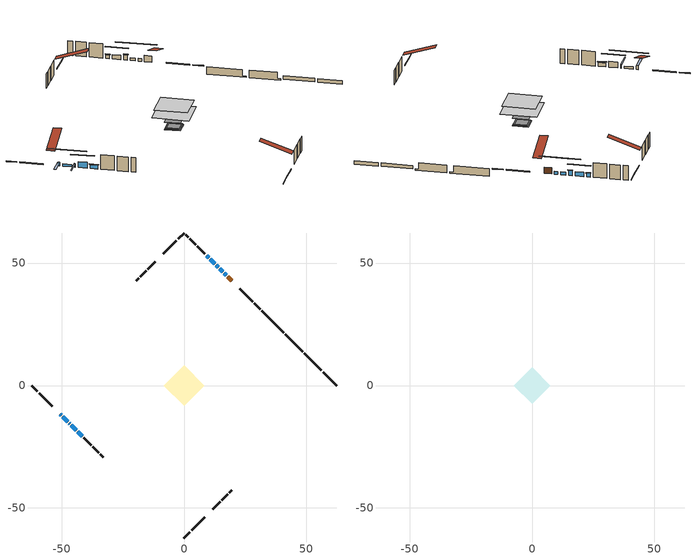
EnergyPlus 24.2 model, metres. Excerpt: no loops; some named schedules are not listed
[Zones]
conditioned space
 floor outside (Floor1 construction): -3.64,0 0,3.64 3.64,0 0,-3.64 z1.32
 floor adiabatic (AdiabaticFloorConstruction): -8.32,0 0,8.32 8.32,0 0,-8.32 z3.76
 floor foundation (Slab1 construction): -2.68,0 0,2.68 2.68,0 0,-2.68 z-0.86
 floor foundation (Slab1 construction 1): -3.03,0 0,3.03 3.03,0 0,-3.03 z-1.23
 floor foundation (Slab2 construction): -3.25,0 0,3.25 3.25,0 0,-3.25 z-0.86
 floor foundation (Slab2 construction 1): -3.67,0 0,3.67 3.67,0 0,-3.67 z-1.23
 wall outside (RimJoist1 construction): 0,-62.26 2.43,-59.83 / -62.26,0 -59.83,-2.43 / 0,62.26 -2.43,59.83 / 31.18,31.08 28.76,33.5 z1.32:1.62
 wall outside (RimJoist2 construction): 3.08,-59.18 8.42,-53.84 / -59.18,-3.08 -53.84,-8.42 / -3.08,59.18 -8.42,53.84 / 28.1,34.16 22.77,39.49 z1.32:1.62
 wall outside (AdiabaticWallConstruction 1): 19.52,42.73 17.87,44.39 z1.32:3.35
 wall outside (AdiabaticWallConstruction): -50.6,-11.66 -50.17,-12.09 / -46.85,-15.41 -46.7,-15.56 z1.32:2.54; 17.22,45.04 16.5,45.76 / 15.84,46.42 14.69,47.57 z1.32:2.24; -49.51,-12.75 -47.5,-14.76 z1.32:2.13; 14.04,48.22 13.24,49.02 z1.32:2.95; 12.59,49.67 10.66,51.6 z1.32:2.75; -46.04,-16.21 -44.03,-18.23 z1.32:3.25; 10,52.25 9.19,53.07 z1.32:2.53; -43.38,-18.88 -41.59,-20.67 z1.32:2.64
 wall outside (Wall1 construction): 11.66,-50.6 14.71,-47.55 / -40.93,-21.32 -37.88,-24.38 / -11.66,50.6 -14.71,47.55 / 8.53,53.73 5.48,56.78 z1.32:6.2
 wall outside (Wall2 construction): 15.37,-46.89 17.81,-44.45 / -37.22,-25.04 -34.78,-27.48 / -15.37,46.89 -17.81,44.45 / 4.82,57.44 2.38,59.88 z1.32:6.2
 wall outside (Wall3 construction): 18.47,-43.79 19.53,-42.73 / -34.12,-28.14 -33.06,-29.2 / -18.47,43.79 -19.53,42.73 / 1.72,60.54 0.66,61.6 z1.32:6.2
 wall foundation (FoundationWall1 construction): 62.26,0 56.77,5.49 z-0.86:0.3
 wall foundation (FoundationWall1 construction 1): 56.11,6.15 49.1,13.16 z-0.86:0.3
 wall foundation (FoundationWall2 construction): 41.44,20.82,-1.23 41.44,20.82,1.32 47.74,14.51,1.32 47.74,14.51,-0.78 48.44,13.81,-0.78 48.44,13.81,-1.23
 wall foundation (FoundationWall2 construction 1): 31.84,30.42,-1.23 31.84,30.42,1.32 39.89,22.37,1.32 39.89,22.37,-0.78 40.78,21.48,-0.78 40.78,21.48,-1.23
 window (WindowConstruction 5): -50.6,-11.66 -50.17,-12.09 z1.32:2.54
 window (WindowConstruction 7): 17.22,45.04 16.5,45.76 z1.32:2.23
 window (WindowConstruction 8): 15.84,46.42 14.69,47.57 z1.32:2.23
 window (WindowConstruction 9): -49.51,-12.75 -47.5,-14.76 z1.32:2.13
 window (WindowConstruction 6): 14.04,48.22 13.24,49.01 z1.32:2.94
 window (WindowConstruction): 12.59,49.67 10.66,51.6 z1.32:2.75
 window (WindowConstruction 1): -46.85,-15.41 -46.7,-15.56 z1.32:2.54
 window (WindowConstruction 2): -46.04,-16.22 -44.03,-18.23 z1.32:3.25
 window (WindowConstruction 3): 10,52.26 9.19,53.07 z1.32:2.53
 window (WindowConstruction 4): -43.38,-18.88 -41.59,-20.67 z1.32:2.64
 door (Door): 19.52,42.73 17.87,44.39 z1.32:3.35
 ceiling adiabatic (AdiabaticFloorConstruction): 0,-8.32 8.32,0 0,8.32 -8.32,0 z3.76
attic - vented
 floor to conditioned space (Floor2 construction Reversed): -7.51,0 0,7.51 7.51,0 0,-7.51 z6.2
 roof outside (Roof1 construction): 11,-51.26,6.2 3.68,-43.94,9.65 1.76,-45.87,9.65 9.07,-53.19,6.2; -51.26,-11,6.2 -43.94,-3.68,9.65 -45.87,-1.76,9.65 -53.19,-9.07,6.2; -11,51.26,6.2 -3.68,43.94,9.65 -1.76,45.87,9.65 -9.07,53.19,6.2; 20.18,42.08,6.2 12.86,34.76,9.65 14.79,32.83,9.65 22.11,40.15,6.2
shading: -50.15,-12.11 -50.62,-11.64 -54.72,-15.73 -54.24,-16.21 z2.57; 13.08,49.18 20.63,41.63 20.92,41.92 13.37,49.47 z7.07; 11.28,50.98 19.26,43 19.55,43.29 11.57,51.27 z7.07; -44.09,-18.17 -52.93,-9.33 -53.22,-9.62 -44.38,-18.46 z6.96; 13.1,49.16 14.18,48.08 14.47,48.37 13.39,49.45 z3.15; 8.97,53.29 14.28,47.98 14.57,48.27 9.26,53.58 z5.14; -46.68,-15.58 -46.87,-15.39 -50.96,-19.49 -50.77,-19.67 z2.57; -42.34,-19.92 -47.73,-14.53 -48.02,-14.82 -42.63,-20.21 z5.64; 9.05,53.21 10.15,52.11 10.44,52.4 9.34,53.5 z2.73; -41.45,-20.81 -43.52,-18.74 -43.81,-19.03 -41.74,-21.1 z2.84
[Building]
Building 1: Terrain=Suburbs
[Site:Location]
Saskatoon Intl AP_SK: Latitude {deg}=52.17; Longitude {deg}=-106.7; Time Zone {hr}=-6; Elevation {m}=504; Keep Site Location Information=Yes
[Site:GroundTemperature:Shallow]
-3.29371, -5.9198, -6.13011, -4.88389, 0.118965, 5.09852, 9.41553, 12.1502, 12.3826, 10.1583, 5.95142, 1.12462
[Site:WaterMainsTemperature]
Calculation Method=Schedule; Temperature Schedule=mains temperature schedule
[Material] Roughness=Rough; Thermal Absorptance=0.9
Name | Thickness {m} | Conductivity {W/m-K} | Density {kg/m3} | Specific Heat {J/kg-K} | Solar Absorptance | Visible Absorptance
asphalt or fiberglass shingles | 0.00635 | 0.162714 | 1121.4 | 1465.45 | 0.84 | 0.84
ceiling loosefill ins | 0.169333 | 0.0480833 | 16.02 | 1046.75 | 0.7 | 0.7
ceiling stud and cavity | 0.1397 | 0.139188 | 65.682 | 1177.47 | 0.7 | 0.7
concrete 4.0 in. | 0.1016 | 1.803125 | 2242.8 | 837.4 | 0.7 | 0.7
concrete 8.0 in. | 0.2032 | 1.803125 | 2242.8 | 837.4 | 0.7 | 0.7
door material | 0.04445 | 0.0451087 | 512.64 | 1214.23 | 0.7 | 0.7
exterior vertical ins; exterior vertical ins 2 | 0.0486707 | 0.029427 | 32.04 | 1214.23 | 0.7 | 0.7
exterior vertical ins 1; exterior vertical ins 3 | 0.0430808 | 0.029427 | 32.04 | 1214.23 | 0.7 | 0.7
floor covering | 0.0127 | 0.0433444 | 54.468 | 1339.84 | 0.6 | 0.6
floor rigid ins; rim joist rigid ins; wall rigid ins | 0.051816 | 0.029427 | 32.04 | 1214.23 | 0.7 | 0.7
floor rigid ins 1; wall rigid ins 1 | 0.512978 | 0.029427 | 32.04 | 1214.23 | 0.7 | 0.7
floor stud and cavity | 0.1397 | 0.35706 | 92.3553 | 1139.71 | 0.7 | 0.7
floor stud and cavity 1 | 0.1397 | 1.75129 | 37.0049 | 1207.88 | 0.7 | 0.7
furniture material conditioned space 1 | 0.1524 | 0.115458 | 640.8 | 1214.23 | 0.6 | 0.6
gypsum board | 0.0127 | 0.160291 | 801 | 837.4 | 0.6 | 0.6
gypsum board 1 | 0.0127 | 0.160291 | 801 | 837.4 | 0.7 | 0.7
osb sheathing 0.5 in. | 0.0127 | 0.115458 | 512.64 | 1214.23 | 0.7 | 0.7
osb sheathing 0.75 in. | 0.01905 | 0.115458 | 512.64 | 1214.23 | 0.7 | 0.7
osb sheathing 2.0 in. | 0.0508 | 0.115458 | 512.64 | 1214.23 | 0.7 | 0.7
rim joist stud and cavity | 0.0508 | 0.0387467 | 125.044 | 1163.47 | 0.6 | 0.6
rim joist stud and cavity 1 | 0.0508 | 0.0385912 | 125.044 | 1163.47 | 0.6 | 0.6
slab rigid ins | 0.0052842 | 0.029427 | 32.04 | 1214.23 | 0.7 | 0.7
wall stud and cavity | 0.1397 | 0.196872 | 139.0536 | 1170.24 | 0.7 | 0.7
wall stud and cavity 1 | 0.1397 | 0.206614 | 139.0536 | 1170.24 | 0.7 | 0.7
wall stud and cavity 2 | 0.1397 | 0.22284 | 139.0536 | 1170.24 | 0.7 | 0.7
wall stud and cavity 3 | 0.0889 | 0.380278 | 52.3479 | 1209.89 | 0.7 | 0.7
wall stud and cavity 4 | 0.0889 | 0.391764 | 83.0341 | 1211.67 | 0.7 | 0.7
wood siding | 0.0254 | 0.102417 | 544.68 | 1172.36 | 0.4 | 0.4
wood siding 1; wood siding 2; wood siding 3 | 0.0254 | 0.102417 | 544.68 | 1172.36 | 0.7 | 0.7
[WindowMaterial:SimpleGlazingSystem]
Name | U-Factor {W/m2-K} | Solar Heat Gain Coefficient
WindowMaterial | 1.36158 | 0.57
WindowMaterial 1 | 3.14448 | 0.44
WindowMaterial 2 | 1.300262 | 0.6
WindowMaterial 3 | 1.38884 | 0.56
WindowMaterial 4 | 1.37351 | 0.56
WindowMaterial 5 | 4.08135 | 0.67
WindowMaterial 6 | 4.00299 | 0.7
WindowMaterial 7 | 1.42745 | 0.54
WindowMaterial 8 | 1.39111 | 0.56
WindowMaterial 9 | 1.38089 | 0.56
[Construction]
AdiabaticFloorConstruction: floor stud and cavity 1, floor rigid ins 1, osb sheathing 0.75 in., floor covering
AdiabaticWallConstruction: wood siding 2, wall rigid ins 1, wall stud and cavity 3, gypsum board
AdiabaticWallConstruction 1: wood siding 3, wall rigid ins 1, wall stud and cavity 3, gypsum board
Door: door material
Floor1 construction: floor stud and cavity, floor rigid ins, osb sheathing 0.75 in., floor covering
Floor2 construction Reversed: gypsum board, ceiling stud and cavity, ceiling loosefill ins
FoundationWall1 construction; FoundationWall1 construction 1; FoundationWall2 construction; FoundationWall2 construction 1: concrete 8.0 in., gypsum board 1
furniture construction conditioned space 1: furniture material conditioned space 1
PartitionWallConstruction: gypsum board, wall stud and cavity 4, gypsum board
RimJoist1 construction: wood siding 1, rim joist rigid ins, osb sheathing 2.0 in., rim joist stud and cavity
RimJoist2 construction: wood siding 1, rim joist rigid ins, osb sheathing 2.0 in., rim joist stud and cavity 1
Roof1 construction: asphalt or fiberglass shingles
Slab1 construction; Slab1 construction 1: concrete 4.0 in.
Slab2 construction; Slab2 construction 1: slab rigid ins, concrete 4.0 in.
Wall1 construction: wood siding, wall rigid ins, osb sheathing 0.5 in., wall stud and cavity, gypsum board
Wall2 construction: wood siding, wall rigid ins, osb sheathing 0.5 in., wall stud and cavity 1, gypsum board
Wall3 construction: wood siding, wall rigid ins, osb sheathing 0.5 in., wall stud and cavity 2, gypsum board
WindowConstruction: WindowMaterial
WindowConstruction 1: WindowMaterial 1
WindowConstruction 2: WindowMaterial 2
WindowConstruction 3: WindowMaterial 3
WindowConstruction 4: WindowMaterial 4
WindowConstruction 5: WindowMaterial 5
WindowConstruction 6: WindowMaterial 6
WindowConstruction 7: WindowMaterial 7
WindowConstruction 8: WindowMaterial 8
WindowConstruction 9: WindowMaterial 9
[Zone] Multiplier=1; Part of Total Floor Area=Yes
Name | Volume {m3}
attic - vented | 63.2083
conditioned space | 547.7
[Space]
Name | Zone | Volume {m3}
attic - vented 1 | attic - vented | 63.2083
conditioned space 1 | conditioned space | 547.7
[ZoneInfiltration:EffectiveLeakageArea]
infil attic - vented 1: Zone or Space=attic - vented 1; Schedule=Always On Discrete; Effective Air Leakage Area {cm2}=3870.17; Stack Coefficient=0.000239867; Wind Coefficient=1.04642e-05
[ZoneMixing]
whole house fan mix: Zone or Space=attic - vented; Schedule=Always On Continuous; Design Flow Rate Calculation Method=Flow/Zone; Design Flow Rate {m3/s}=0; Source Zone or Space=conditioned space
[SurfaceProperty:ExposedFoundationPerimeter] Exposed Perimeter Calculation Method=TotalExposedPerimeter
Name | Total Exposed Perimeter {m}
Slab1 | 7.76755
Slab1 1; Slab2 | 9.91045
Slab2 1 | 12.6445
[InternalMass] Zone or ZoneList=conditioned space; Space or SpaceList=conditioned space 1
Name | Construction | Surface Area {m2}
furniture mass conditioned space 1 | furniture construction conditioned space 1 | 98.232
partition wall mass | PartitionWallConstruction | 245.58
[Lights]
interior lighting: Zone or ZoneList or Space or SpaceList=conditioned space 1; Schedule=interior lighting schedule; Design Level Calculation Method=LightingLevel; Lighting Level {W}=343.2; Return Air Fraction=0; Fraction Radiant=0.6; Fraction Visible=0.2; Fraction Replaceable=1
[People]
occupants: Zone or ZoneList or Space or SpaceList=conditioned space 1; Number of People Schedule=occupants schedule; Number of People Calculation Method=People; Number of People=3; Fraction Radiant=0.314171; Sensible Heat Fraction=0.56303; Activity Level Schedule=occupants activity schedule; Carbon Dioxide Generation Rate {m3/s-W}=0; Enable ASHRAE 55 Comfort Warnings=No; Mean Radiant Temperature Calculation Type=EnclosureAveraged
[ElectricEquipment] Zone or ZoneList or Space or SpaceList=conditioned space 1; Design Level Calculation Method=EquipmentLevel
Name | Schedule | Design Level {W} | Fraction Latent | Fraction Radiant | Fraction Lost
clothes dryer | clothes dryer schedule | 140.772 | 0.015 | 0.081 | 0.85
clothes washer | clothes washer schedule | 32.1985 | 0.03 | 0.162 | 0.7
cooking range | cooking range schedule | 215.147 | 0.08 | 0.432 | 0.2
dishwasher | dishwasher schedule | 66.8632 | 0.3 | 0.18 | 0.4
fridge | fridge schedule | 72.9452 | 0 | 0.6 | 0
mech vent house fan | mech vent house fan schedule | 15.3 | 0 | 0 | 1
mech vent house fan cfis | mech vent house fan cfis schedule | 0 | 0 | 0 | 0
misc plug loads | misc plug loads schedule | 494.7 | 0.045 | 0.513 | 0.1
whole house fan | Always On Discrete | 0 | 0 | 0 | 1
[OtherEquipment] Zone or ZoneList or Space or SpaceList=conditioned space 1; Design Level Calculation Method=EquipmentLevel
Name | Fuel Type | Schedule | Design Level {W} | Fraction Latent | Fraction Radiant | Fraction Lost
clothes dryer 1 | Electricity | clothes dryer schedule | 0 | 0.015 | 0.081 | 0.85
cooking range 1 | Electricity | cooking range schedule | 0 | 0.08 | 0.432 | 0.2
general water use latent | None | general water use schedule | 62.594 | 1 | 0 | 0
general water use sensible | None | general water use schedule | -61.6891 | 0 | 0.6 | 0
mech vent house fan latent load | None | Always On Discrete | 0 | 1 | 0 | 0
mech vent house fan sensible load | None | Always On Discrete | 0 | 0 | 0 | 0
water heater energy adjustment1 | NaturalGas | Always On Discrete | 0.01 | 0 | 0 | 1
[ZoneInfiltration:DesignFlowRate] Zone or ZoneList or Space or SpaceList=conditioned space 1; Schedule=Always On Discrete; Design Flow Rate Calculation Method=Flow/Zone; Design Flow Rate {m3/s}=0
infil flow; natural vent flow; whole house fan flow
[Foundation:Kiva] Initial Indoor Air Temperature {C}=21; Wall Depth Below Slab {m}=0.2032; Custom Block X Position 1 {m}=0.2159; Custom Block Z Position 1 {m}=0
Name | Wall Height Above Grade {m} | Custom Block Material Name 1 | Custom Block Depth 1 {m}
Foundation Kiva 1 | 0.300015 | exterior vertical ins | 1.16001
Foundation Kiva 2 | 1.32 | exterior vertical ins 1 | 2.54999
Foundation Kiva 3 | 0.300015 | exterior vertical ins 2 | 1.16001
Foundation Kiva 4 | 1.32 | exterior vertical ins 3 | 2.54999
[Foundation:Kiva:Settings]
Soil Conductivity {W/m-K}=0.849921; Soil Density {kg/m3}=1842.3; Soil Specific Heat {J/kg-K}=418.7; Ground Solar Absorptivity=0.9; Ground Thermal Absorptivity=0.9; Ground Surface Roughness {m}=0.03; Far-Field Width {m}=40; Deep-Ground Boundary Condition=ZeroFlux; Deep-Ground Depth {m}=40; Minimum Cell Dimension {m}=0.2; Maximum Cell Growth Coefficient=3; Simulation Timestep=Timestep
[Exterior:Lights]
exterior lighting: Schedule=exterior lighting schedule; Design Level {W}=75.6
[Schedule:Constant]
Name | Hourly Value
Always On Continuous; mech vent house fan schedule; mech vent house fan cfis schedule; Always On Discrete | 1
occupants activity schedule | 117.228
fridge schedule | 0
[Schedule:Week:Daily]
interior lighting schedule Week Rule - Jan1-Jan27: interior lighting schedule day, interior lighting schedule day, interior lighting schedule day, interior lighting schedule day, interior lighting schedule day, interior lighting schedule day, interior lighting schedule day, interior lighting schedule default day, interior lighting schedule default day, interior lighting schedule default day, interior lighting schedule default day, interior lighting schedule default day
interior lighting schedule Week Rule - Jan28-Feb3: interior lighting schedule day, interior lighting schedule day, interior lighting schedule day, interior lighting schedule day, interior lighting schedule day 1, interior lighting schedule day 1, interior lighting schedule day 1, interior lighting schedule default day, interior lighting schedule default day, interior lighting schedule default day, interior lighting schedule default day, interior lighting schedule default day
interior lighting schedule Week Rule - Feb4-Feb24: interior lighting schedule day 1, interior lighting schedule day 1, interior lighting schedule day 1, interior lighting schedule day 1, interior lighting schedule day 1, interior lighting schedule day 1, interior lighting schedule day 1, interior lighting schedule default day, interior lighting schedule default day, interior lighting schedule default day, interior lighting schedule default day, interior lighting schedule default day
interior lighting schedule Week Rule - Feb25-Mar3: interior lighting schedule day 1, interior lighting schedule day 1, interior lighting schedule day 1, interior lighting schedule day 1, interior lighting schedule day 2, interior lighting schedule day 2, interior lighting schedule day 2, interior lighting schedule default day, interior lighting schedule default day, interior lighting schedule default day, interior lighting schedule default day, interior lighting schedule default day
interior lighting schedule Week Rule - Mar4-Mar31: interior lighting schedule day 2, interior lighting schedule day 2, interior lighting schedule day 2, interior lighting schedule day 2, interior lighting schedule day 2, interior lighting schedule day 2, interior lighting schedule day 2, interior lighting schedule default day, interior lighting schedule default day, interior lighting schedule default day, interior lighting schedule default day, interior lighting schedule default day
interior lighting schedule Week Rule - Apr1-Apr28: interior lighting schedule day 3, interior lighting schedule day 3, interior lighting schedule day 3, interior lighting schedule day 3, interior lighting schedule day 3, interior lighting schedule day 3, interior lighting schedule day 3, interior lighting schedule default day, interior lighting schedule default day, interior lighting schedule default day, interior lighting schedule default day, interior lighting schedule default day
interior lighting schedule Week Rule - Apr29-May5: interior lighting schedule day 3, interior lighting schedule day 3, interior lighting schedule day 4, interior lighting schedule day 4, interior lighting schedule day 4, interior lighting schedule day 4, interior lighting schedule day 4, interior lighting schedule default day, interior lighting schedule default day, interior lighting schedule default day, interior lighting schedule default day, interior lighting schedule default day
interior lighting schedule Week Rule - May6-May26: interior lighting schedule day 4, interior lighting schedule day 4, interior lighting schedule day 4, interior lighting schedule day 4, interior lighting schedule day 4, interior lighting schedule day 4, interior lighting schedule day 4, interior lighting schedule default day, interior lighting schedule default day, interior lighting schedule default day, interior lighting schedule default day, interior lighting schedule default day
interior lighting schedule Week Rule - May27-Jun2: interior lighting schedule day 4, interior lighting schedule day 4, interior lighting schedule day 4, interior lighting schedule day 4, interior lighting schedule day 4, interior lighting schedule day 5, interior lighting schedule day 5, interior lighting schedule default day, interior lighting schedule default day, interior lighting schedule default day, interior lighting schedule default day, interior lighting schedule default day
interior lighting schedule Week Rule - Jun3-Jun30: interior lighting schedule day 5, interior lighting schedule day 5, interior lighting schedule day 5, interior lighting schedule day 5, interior lighting schedule day 5, interior lighting schedule day 5, interior lighting schedule day 5, interior lighting schedule default day, interior lighting schedule default day, interior lighting schedule default day, interior lighting schedule default day, interior lighting schedule default day
interior lighting schedule Week Rule - Jul1-Jul28: interior lighting schedule day 6, interior lighting schedule day 6, interior lighting schedule day 6, interior lighting schedule day 6, interior lighting schedule day 6, interior lighting schedule day 6, interior lighting schedule day 6, interior lighting schedule default day, interior lighting schedule default day, interior lighting schedule default day, interior lighting schedule default day, interior lighting schedule default day
interior lighting schedule Week Rule - Jul29-Aug4: interior lighting schedule day 6, interior lighting schedule day 6, interior lighting schedule day 6, interior lighting schedule day 7, interior lighting schedule day 7, interior lighting schedule day 7, interior lighting schedule day 7, interior lighting schedule default day, interior lighting schedule default day, interior lighting schedule default day, interior lighting schedule default day, interior lighting schedule default day
interior lighting schedule Week Rule - Aug5-Aug25: interior lighting schedule day 7, interior lighting schedule day 7, interior lighting schedule day 7, interior lighting schedule day 7, interior lighting schedule day 7, interior lighting schedule day 7, interior lighting schedule day 7, interior lighting schedule default day, interior lighting schedule default day, interior lighting schedule default day, interior lighting schedule default day, interior lighting schedule default day
interior lighting schedule Week Rule - Aug26-Sep1: interior lighting schedule day 7, interior lighting schedule day 7, interior lighting schedule day 7, interior lighting schedule day 7, interior lighting schedule day 7, interior lighting schedule day 7, interior lighting schedule day 8, interior lighting schedule default day, interior lighting schedule default day, interior lighting schedule default day, interior lighting schedule default day, interior lighting schedule default day
interior lighting schedule Week Rule - Sep2-Sep29: interior lighting schedule day 8, interior lighting schedule day 8, interior lighting schedule day 8, interior lighting schedule day 8, interior lighting schedule day 8, interior lighting schedule day 8, interior lighting schedule day 8, interior lighting schedule default day, interior lighting schedule default day, interior lighting schedule default day, interior lighting schedule default day, interior lighting schedule default day
interior lighting schedule Week Rule - Sep30-Oct6: interior lighting schedule day 8, interior lighting schedule day 9, interior lighting schedule day 9, interior lighting schedule day 9, interior lighting schedule day 9, interior lighting schedule day 9, interior lighting schedule day 9, interior lighting schedule default day, interior lighting schedule default day, interior lighting schedule default day, interior lighting schedule default day, interior lighting schedule default day
interior lighting schedule Week Rule - Oct7-Oct27: interior lighting schedule day 9, interior lighting schedule day 9, interior lighting schedule day 9, interior lighting schedule day 9, interior lighting schedule day 9, interior lighting schedule day 9, interior lighting schedule day 9, interior lighting schedule default day, interior lighting schedule default day, interior lighting schedule default day, interior lighting schedule default day, interior lighting schedule default day
interior lighting schedule Week Rule - Oct28-Nov3: interior lighting schedule day 9, interior lighting schedule day 9, interior lighting schedule day 9, interior lighting schedule day 9, interior lighting schedule day 10, interior lighting schedule day 10, interior lighting schedule day 10, interior lighting schedule default day, interior lighting schedule default day, interior lighting schedule default day, interior lighting schedule default day, interior lighting schedule default day
interior lighting schedule Week Rule - Nov4-Nov24: interior lighting schedule day 10, interior lighting schedule day 10, interior lighting schedule day 10, interior lighting schedule day 10, interior lighting schedule day 10, interior lighting schedule day 10, interior lighting schedule day 10, interior lighting schedule default day, interior lighting schedule default day, interior lighting schedule default day, interior lighting schedule default day, interior lighting schedule default day
interior lighting schedule Week Rule - Nov25-Dec1: interior lighting schedule day 10, interior lighting schedule day 10, interior lighting schedule day 10, interior lighting schedule day 10, interior lighting schedule day 10, interior lighting schedule day 10, interior lighting schedule day 11, interior lighting schedule default day, interior lighting schedule default day, interior lighting schedule default day, interior lighting schedule default day, interior lighting schedule default day
interior lighting schedule Week Rule - Dec2-Dec31: interior lighting schedule day 11, interior lighting schedule day 11, interior lighting schedule day 11, interior lighting schedule day 11, interior lighting schedule day 11, interior lighting schedule day 11, interior lighting schedule day 11, interior lighting schedule default day, interior lighting schedule default day, interior lighting schedule default day, interior lighting schedule default day, interior lighting schedule default day
occupants schedule Week Rule - Jan1-Dec31: occupants schedule day, occupants schedule day, occupants schedule day, occupants schedule day, occupants schedule day, occupants schedule day, occupants schedule day, occupants schedule default day, occupants schedule default day, occupants schedule default day, occupants schedule default day, occupants schedule default day
clothes dryer schedule Week Rule - Jan1-Dec31: clothes dryer schedule day, clothes dryer schedule day, clothes dryer schedule day, clothes dryer schedule day, clothes dryer schedule day, clothes dryer schedule day, clothes dryer schedule day, clothes dryer schedule default day, clothes dryer schedule default day, clothes dryer schedule default day, clothes dryer schedule default day, clothes dryer schedule default day
clothes washer schedule Week Rule - Jan1-Dec31: clothes washer schedule day, clothes washer schedule day, clothes washer schedule day, clothes washer schedule day, clothes washer schedule day, clothes washer schedule day, clothes washer schedule day, clothes washer schedule default day, clothes washer schedule default day, clothes washer schedule default day, clothes washer schedule default day, clothes washer schedule default day
cooking range schedule Week Rule - Jan1-Dec31: cooking range schedule day, cooking range schedule day, cooking range schedule day, cooking range schedule day, cooking range schedule day, cooking range schedule day, cooking range schedule day, cooking range schedule default day, cooking range schedule default day, cooking range schedule default day, cooking range schedule default day, cooking range schedule default day
dishwasher schedule Week Rule - Jan1-Dec31: dishwasher schedule day, dishwasher schedule day, dishwasher schedule day, dishwasher schedule day, dishwasher schedule day, dishwasher schedule day, dishwasher schedule day, dishwasher schedule default day, dishwasher schedule default day, dishwasher schedule default day, dishwasher schedule default day, dishwasher schedule default day
misc plug loads schedule Week Rule - Jan1-Dec31: misc plug loads schedule day, misc plug loads schedule day, misc plug loads schedule day, misc plug loads schedule day, misc plug loads schedule day, misc plug loads schedule day, misc plug loads schedule day, misc plug loads schedule default day, misc plug loads schedule default day, misc plug loads schedule default day, misc plug loads schedule default day, misc plug loads schedule default day
general water use schedule Week Rule - Jan1-Dec31: general water use schedule day, general water use schedule day, general water use schedule day, general water use schedule day, general water use schedule day, general water use schedule day, general water use schedule day, general water use schedule default day, general water use schedule default day, general water use schedule default day, general water use schedule default day, general water use schedule default day
exterior lighting schedule Week Rule - Jan1-Jan27: exterior lighting schedule day, exterior lighting schedule day, exterior lighting schedule day, exterior lighting schedule day, exterior lighting schedule day, exterior lighting schedule day, exterior lighting schedule day, exterior lighting schedule default day, exterior lighting schedule default day, exterior lighting schedule default day, exterior lighting schedule default day, exterior lighting schedule default day
exterior lighting schedule Week Rule - Jan28-Feb3: exterior lighting schedule day, exterior lighting schedule day, exterior lighting schedule day, exterior lighting schedule day, exterior lighting schedule day 1, exterior lighting schedule day 1, exterior lighting schedule day 1, exterior lighting schedule default day, exterior lighting schedule default day, exterior lighting schedule default day, exterior lighting schedule default day, exterior lighting schedule default day
exterior lighting schedule Week Rule - Feb4-Feb24: exterior lighting schedule day 1, exterior lighting schedule day 1, exterior lighting schedule day 1, exterior lighting schedule day 1, exterior lighting schedule day 1, exterior lighting schedule day 1, exterior lighting schedule day 1, exterior lighting schedule default day, exterior lighting schedule default day, exterior lighting schedule default day, exterior lighting schedule default day, exterior lighting schedule default day
exterior lighting schedule Week Rule - Feb25-Mar3: exterior lighting schedule day 1, exterior lighting schedule day 1, exterior lighting schedule day 1, exterior lighting schedule day 1, exterior lighting schedule day 2, exterior lighting schedule day 2, exterior lighting schedule day 2, exterior lighting schedule default day, exterior lighting schedule default day, exterior lighting schedule default day, exterior lighting schedule default day, exterior lighting schedule default day
exterior lighting schedule Week Rule - Mar4-Mar31: exterior lighting schedule day 2, exterior lighting schedule day 2, exterior lighting schedule day 2, exterior lighting schedule day 2, exterior lighting schedule day 2, exterior lighting schedule day 2, exterior lighting schedule day 2, exterior lighting schedule default day, exterior lighting schedule default day, exterior lighting schedule default day, exterior lighting schedule default day, exterior lighting schedule default day
exterior lighting schedule Week Rule - Apr1-Apr28: exterior lighting schedule day 3, exterior lighting schedule day 3, exterior lighting schedule day 3, exterior lighting schedule day 3, exterior lighting schedule day 3, exterior lighting schedule day 3, exterior lighting schedule day 3, exterior lighting schedule default day, exterior lighting schedule default day, exterior lighting schedule default day, exterior lighting schedule default day, exterior lighting schedule default day
exterior lighting schedule Week Rule - Apr29-May5: exterior lighting schedule day 3, exterior lighting schedule day 3, exterior lighting schedule day 4, exterior lighting schedule day 4, exterior lighting schedule day 4, exterior lighting schedule day 4, exterior lighting schedule day 4, exterior lighting schedule default day, exterior lighting schedule default day, exterior lighting schedule default day, exterior lighting schedule default day, exterior lighting schedule default day
exterior lighting schedule Week Rule - May6-May26: exterior lighting schedule day 4, exterior lighting schedule day 4, exterior lighting schedule day 4, exterior lighting schedule day 4, exterior lighting schedule day 4, exterior lighting schedule day 4, exterior lighting schedule day 4, exterior lighting schedule default day, exterior lighting schedule default day, exterior lighting schedule default day, exterior lighting schedule default day, exterior lighting schedule default day
exterior lighting schedule Week Rule - May27-Jun2: exterior lighting schedule day 4, exterior lighting schedule day 4, exterior lighting schedule day 4, exterior lighting schedule day 4, exterior lighting schedule day 4, exterior lighting schedule day 5, exterior lighting schedule day 5, exterior lighting schedule default day, exterior lighting schedule default day, exterior lighting schedule default day, exterior lighting schedule default day, exterior lighting schedule default day
exterior lighting schedule Week Rule - Jun3-Jun30: exterior lighting schedule day 5, exterior lighting schedule day 5, exterior lighting schedule day 5, exterior lighting schedule day 5, exterior lighting schedule day 5, exterior lighting schedule day 5, exterior lighting schedule day 5, exterior lighting schedule default day, exterior lighting schedule default day, exterior lighting schedule default day, exterior lighting schedule default day, exterior lighting schedule default day
exterior lighting schedule Week Rule - Jul1-Jul28: exterior lighting schedule day 6, exterior lighting schedule day 6, exterior lighting schedule day 6, exterior lighting schedule day 6, exterior lighting schedule day 6, exterior lighting schedule day 6, exterior lighting schedule day 6, exterior lighting schedule default day, exterior lighting schedule default day, exterior lighting schedule default day, exterior lighting schedule default day, exterior lighting schedule default day
exterior lighting schedule Week Rule - Jul29-Aug4: exterior lighting schedule day 6, exterior lighting schedule day 6, exterior lighting schedule day 6, exterior lighting schedule day 7, exterior lighting schedule day 7, exterior lighting schedule day 7, exterior lighting schedule day 7, exterior lighting schedule default day, exterior lighting schedule default day, exterior lighting schedule default day, exterior lighting schedule default day, exterior lighting schedule default day
exterior lighting schedule Week Rule - Aug5-Aug25: exterior lighting schedule day 7, exterior lighting schedule day 7, exterior lighting schedule day 7, exterior lighting schedule day 7, exterior lighting schedule day 7, exterior lighting schedule day 7, exterior lighting schedule day 7, exterior lighting schedule default day, exterior lighting schedule default day, exterior lighting schedule default day, exterior lighting schedule default day, exterior lighting schedule default day
exterior lighting schedule Week Rule - Aug26-Sep1: exterior lighting schedule day 7, exterior lighting schedule day 7, exterior lighting schedule day 7, exterior lighting schedule day 7, exterior lighting schedule day 7, exterior lighting schedule day 7, exterior lighting schedule day 8, exterior lighting schedule default day, exterior lighting schedule default day, exterior lighting schedule default day, exterior lighting schedule default day, exterior lighting schedule default day
exterior lighting schedule Week Rule - Sep2-Sep29: exterior lighting schedule day 8, exterior lighting schedule day 8, exterior lighting schedule day 8, exterior lighting schedule day 8, exterior lighting schedule day 8, exterior lighting schedule day 8, exterior lighting schedule day 8, exterior lighting schedule default day, exterior lighting schedule default day, exterior lighting schedule default day, exterior lighting schedule default day, exterior lighting schedule default day
exterior lighting schedule Week Rule - Sep30-Oct6: exterior lighting schedule day 8, exterior lighting schedule day 9, exterior lighting schedule day 9, exterior lighting schedule day 9, exterior lighting schedule day 9, exterior lighting schedule day 9, exterior lighting schedule day 9, exterior lighting schedule default day, exterior lighting schedule default day, exterior lighting schedule default day, exterior lighting schedule default day, exterior lighting schedule default day
exterior lighting schedule Week Rule - Oct7-Oct27: exterior lighting schedule day 9, exterior lighting schedule day 9, exterior lighting schedule day 9, exterior lighting schedule day 9, exterior lighting schedule day 9, exterior lighting schedule day 9, exterior lighting schedule day 9, exterior lighting schedule default day, exterior lighting schedule default day, exterior lighting schedule default day, exterior lighting schedule default day, exterior lighting schedule default day
exterior lighting schedule Week Rule - Oct28-Nov3: exterior lighting schedule day 9, exterior lighting schedule day 9, exterior lighting schedule day 9, exterior lighting schedule day 9, exterior lighting schedule day 10, exterior lighting schedule day 10, exterior lighting schedule day 10, exterior lighting schedule default day, exterior lighting schedule default day, exterior lighting schedule default day, exterior lighting schedule default day, exterior lighting schedule default day
[Schedule:Year]
interior lighting schedule: interior lighting schedule Week Rule - Jan1-Jan27, 1, 1, 1, 27, interior lighting schedule Week Rule - Jan28-Feb3, 1, 28, 2, 3, interior lighting schedule Week Rule - Feb4-Feb24, 2, 4, 2, 24, interior lighting schedule Week Rule - Feb25-Mar3, 2, 25, 3, 3, interior lighting schedule Week Rule - Mar4-Mar31, 3, 4, 3, 31, interior lighting schedule Week Rule - Apr1-Apr28, 4, 1, 4, 28, interior lighting schedule Week Rule - Apr29-May5, 4, 29, 5, 5, interior lighting schedule Week Rule - May6-May26, 5, 6, 5, 26, interior lighting schedule Week Rule - May27-Jun2, 5, 27, 6, 2, interior lighting schedule Week Rule - Jun3-Jun30, 6, 3, 6, 30, interior lighting schedule Week Rule - Jul1-Jul28, 7, 1, 7, 28, interior lighting schedule Week Rule - Jul29-Aug4, 7, 29, 8, 4, interior lighting schedule Week Rule - Aug5-Aug25, 8, 5, 8, 25, interior lighting schedule Week Rule - Aug26-Sep1, 8, 26, 9, 1, interior lighting schedule Week Rule - Sep2-Sep29, 9, 2, 9, 29, interior lighting schedule Week Rule - Sep30-Oct6, 9, 30, 10, 6, interior lighting schedule Week Rule - Oct7-Oct27, 10, 7, 10, 27, interior lighting schedule Week Rule - Oct28-Nov3, 10, 28, 11, 3, interior lighting schedule Week Rule - Nov4-Nov24, 11, 4, 11, 24, interior lighting schedule Week Rule - Nov25-Dec1, 11, 25, 12, 1, interior lighting schedule Week Rule - Dec2-Dec31, 12, 2, 12, 31
occupants schedule: occupants schedule Week Rule - Jan1-Dec31, 1, 1, 12, 31
clothes dryer schedule: clothes dryer schedule Week Rule - Jan1-Dec31, 1, 1, 12, 31
clothes washer schedule: clothes washer schedule Week Rule - Jan1-Dec31, 1, 1, 12, 31
cooking range schedule: cooking range schedule Week Rule - Jan1-Dec31, 1, 1, 12, 31
dishwasher schedule: dishwasher schedule Week Rule - Jan1-Dec31, 1, 1, 12, 31
misc plug loads schedule: misc plug loads schedule Week Rule - Jan1-Dec31, 1, 1, 12, 31
general water use schedule: general water use schedule Week Rule - Jan1-Dec31, 1, 1, 12, 31
exterior lighting schedule: exterior lighting schedule Week Rule - Jan1-Jan27, 1, 1, 1, 27, exterior lighting schedule Week Rule - Jan28-Feb3, 1, 28, 2, 3, exterior lighting schedule Week Rule - Feb4-Feb24, 2, 4, 2, 24, exterior lighting schedule Week Rule - Feb25-Mar3, 2, 25, 3, 3, exterior lighting schedule Week Rule - Mar4-Mar31, 3, 4, 3, 31, exterior lighting schedule Week Rule - Apr1-Apr28, 4, 1, 4, 28, exterior lighting schedule Week Rule - Apr29-May5, 4, 29, 5, 5, exterior lighting schedule Week Rule - May6-May26, 5, 6, 5, 26, exterior lighting schedule Week Rule - May27-Jun2, 5, 27, 6, 2, exterior lighting schedule Week Rule - Jun3-Jun30, 6, 3, 6, 30, exterior lighting schedule Week Rule - Jul1-Jul28, 7, 1, 7, 28, exterior lighting schedule Week Rule - Jul29-Aug4, 7, 29, 8, 4, exterior lighting schedule Week Rule - Aug5-Aug25, 8, 5, 8, 25, exterior lighting schedule Week Rule - Aug26-Sep1, 8, 26, 9, 1, exterior lighting schedule Week Rule - Sep2-Sep29, 9, 2, 9, 29, exterior lighting schedule Week Rule - Sep30-Oct6, 9, 30, 10, 6, exterior lighting schedule Week Rule - Oct7-Oct27, 10, 7, 10, 27, exterior lighting schedule Week Rule - Oct28-Nov3, 10, 28, 11, 3, exterior lighting schedule Week Rule - Nov4-Nov24, 11, 4, 11, 24, exterior lighting schedule Week Rule - Nov25-Dec1, 11, 25, 12, 1, exterior lighting schedule Week Rule - Dec2-Dec31, 12, 2, 12, 31
[Schedule:Compact]
mains temperature schedule: Through: 01/01, For: AllDays, Until: 24:00, 3.00833, Through: 01/02, For: AllDays, Until: 24:00, 2.92833, Through: 01/03, For: AllDays, Until: 24:00, 2.84889, Through: 01/04, For: AllDays, Until: 24:00, 2.77111, Through: 01/05, For: AllDays, Until: 24:00, 2.69389, Through: 01/06, For: AllDays, Until: 24:00, 2.61778, Through: 01/07, For: AllDays, Until: 24:00, 2.54333, Through: 01/08, For: AllDays, Until: 24:00, 2.46944, Through: 01/09, For: AllDays, Until: 24:00, 2.39667, Through: 01/10, For: AllDays, Until: 24:00, 2.32556, Through: 01/11, For: AllDays, Until: 24:00, 2.255, Through: 01/12, For: AllDays, Until: 24:00, 2.18611, Through: 01/13, For: AllDays, Until: 24:00, 2.11833, Through: 01/14, For: AllDays, Until: 24:00, 2.05167, Through: 01/15, For: AllDays, Until: 24:00, 1.98611, Through: 01/16, For: AllDays, Until: 24:00, 1.92222, Through: 01/17, For: AllDays, Until: 24:00, 1.85944, Through: 01/18, For: AllDays, Until: 24:00, 1.79778, Through: 01/19, For: AllDays, Until: 24:00, 1.73778, Through: 01/20, For: AllDays, Until: 24:00, 1.67889, Through: 01/21, For: AllDays, Until: 24:00, 1.62167, Through: 01/22, For: AllDays, Until: 24:00, 1.56556, Through: 01/23, For: AllDays, Until: 24:00, 1.51056, Through: 01/24, For: AllDays, Until: 24:00, 1.45778, Through: 01/25, For: AllDays, Until: 24:00, 1.40556, Through: 01/26, For: AllDays, Until: 24:00, 1.35556, Through: 01/27, For: AllDays, Until: 24:00, 1.30667, Through: 01/28, For: AllDays, Until: 24:00, 1.25944, Through: 01/29, For: AllDays, Until: 24:00, 1.21333, Through: 01/30, For: AllDays, Until: 24:00, 1.16889, Through: 01/31, For: AllDays, Until: 24:00, 1.12611, Through: 02/01, For: AllDays, Until: 24:00, 1.085, Through: 02/02, For: AllDays, Until: 24:00, 1.045, Through: 02/03, For: AllDays, Until: 24:00, 1.00667, Through: 02/04, For: AllDays, Until: 24:00, 0.97, Through: 02/05, For: AllDays, Until: 24:00, 0.935, Through: 02/06, For: AllDays, Until: 24:00, 0.901667, Through: 02/07, For: AllDays, Until: 24:00, 0.869444, Through: 02/08, For: AllDays, Until: 24:00, 0.839444, Through: 02/09, For: AllDays, Until: 24:00, 0.810556, Through: 02/10, For: AllDays, Until: 24:00, 0.783889, Through: 02/11, For: AllDays, Until: 24:00, 0.758333, Through: 02/12, For: AllDays, Until: 24:00, 0.734444, Through: 02/13, For: AllDays, Until: 24:00, 0.712222, Through: 02/14, For: AllDays, Until: 24:00, 0.692222, Through: 02/15, For: AllDays, Until: 24:00, 0.673333, Through: 02/16, For: AllDays, Until: 24:00, 0.656111, Through: 02/17, For: AllDays, Until: 24:00, 0.640556, Through: 02/18, For: AllDays, Until: 24:00, 0.626667, Through: 02/19, For: AllDays, Until: 24:00, 0.614444, Through: 02/20, For: AllDays, Until: 24:00, 0.604444, Through: 02/21, For: AllDays, Until: 24:00, 0.595556, Through: 02/22, For: AllDays, Until: 24:00, 0.588333, Through: 02/23, For: AllDays, Until: 24:00, 0.583333, Through: 02/24, For: AllDays, Until: 24:00, 0.579444, Through: 02/25, For: AllDays, Until: 24:00, 0.577778, Through: 02/26, For: AllDays, Until: 24:00, 0.577222, Through: 02/27, For: AllDays, Until: 24:00, 0.578889, Through: 02/28, For: AllDays, Until: 24:00, 0.581667, Through: 03/01, For: AllDays, Until: 24:00, 0.586667, Through: 03/02, For: AllDays, Until: 24:00, 0.593333, Through: 03/03, For: AllDays, Until: 24:00, 0.601111, Through: 03/04, For: AllDays, Until: 24:00, 0.611111, Through: 03/05, For: AllDays, Until: 24:00, 0.622778, Through: 03/06, For: AllDays, Until: 24:00, 0.636111, Through: 03/07, For: AllDays, Until: 24:00, 0.651111, Through: 03/08, For: AllDays, Until: 24:00, 0.667778, Through: 03/09, For: AllDays, Until: 24:00, 0.686111, Through: 03/10, For: AllDays, Until: 24:00, 0.705556, Through: 03/11, For: AllDays, Until: 24:00, 0.727222, Through: 03/12, For: AllDays, Until: 24:00, 0.750556, Through: 03/13, For: AllDays, Until: 24:00, 0.775556, Through: 03/14, For: AllDays, Until: 24:00, 0.802222, Through: 03/15, For: AllDays, Until: 24:00, 0.83, Through: 03/16, For: AllDays, Until: 24:00, 0.86, Through: 03/17, For: AllDays, Until: 24:00, 0.891111, Through: 03/18, For: AllDays, Until: 24:00, 0.924444, Through: 03/19, For: AllDays, Until: 24:00, 0.958889, Through: 03/20, For: AllDays, Until: 24:00, 0.995, Through: 03/21, For: AllDays, Until: 24:00, 1.03278, Through: 03/22, For: AllDays, Until: 24:00, 1.07222, Through: 03/23, For: AllDays, Until: 24:00, 1.11278, Through: 03/24, For: AllDays, Until: 24:00, 1.15556, Through: 03/25, For: AllDays, Until: 24:00, 1.19944, Through: 03/26, For: AllDays, Until: 24:00, 1.24444, Through: 03/27, For: AllDays, Until: 24:00, 1.29167, Through: 03/28, For: AllDays, Until: 24:00, 1.34, Through: 03/29, For: AllDays, Until: 24:00, 1.39, Through: 03/30, For: AllDays, Until: 24:00, 1.44111, Through: 03/31, For: AllDays, Until: 24:00, 1.49389, Through: 04/01, For: AllDays, Until: 24:00, 1.54833, Through: 04/02, For: AllDays, Until: 24:00, 1.60389, Through: 04/03, For: AllDays, Until: 24:00, 1.66056, Through: 04/04, For: AllDays, Until: 24:00, 1.71889, Through: 04/05, For: AllDays, Until: 24:00, 1.77889, Through: 04/06, For: AllDays, Until: 24:00, 1.84, Through: 04/07, For: AllDays, Until: 24:00, 1.90222, Through: 04/08, For: AllDays, Until: 24:00, 1.96556, Through: 04/09, For: AllDays, Until: 24:00, 2.03056, Through: 04/10, For: AllDays, Until: 24:00, 2.09722, Through: 04/11, For: AllDays, Until: 24:00, 2.16444, Through: 04/12, For: AllDays, Until: 24:00, 2.23333, Through: 04/13, For: AllDays, Until: 24:00, 2.30278, Through: 04/14, For: AllDays, Until: 24:00, 2.37389, Through: 04/15, For: AllDays, Until: 24:00, 2.44611, Through: 04/16, For: AllDays, Until: 24:00, 2.52, Through: 04/17, For: AllDays, Until: 24:00, 2.59444, Through: 04/18, For: AllDays, Until: 24:00, 2.67, Through: 04/19, For: AllDays, Until: 24:00, 2.74667, Through: 04/20, For: AllDays, Until: 24:00, 2.82444, Through: 04/21, For: AllDays, Until: 24:00, 2.90278, Through: 04/22, For: AllDays, Until: 24:00, 2.98278, Through: 04/23, For: AllDays, Until: 24:00, 3.06333, Through: 04/24, For: AllDays, Until: 24:00, 3.145, Through: 04/25, For: AllDays, Until: 24:00, 3.22778, Through: 04/26, For: AllDays, Until: 24:00, 3.31167, Through: 04/27, For: AllDays, Until: 24:00, 3.39611, Through: 04/28, For: AllDays, Until: 24:00, 3.48111, Through: 04/29, For: AllDays, Until: 24:00, 3.56722, Through: 04/30, For: AllDays, Until: 24:00, 3.65444, Through: 05/01, For: AllDays, Until: 24:00, 3.74222, Through: 05/02, For: AllDays, Until: 24:00, 3.83056, Through: 05/03, For: AllDays, Until: 24:00, 3.92, Through: 05/04, For: AllDays, Until: 24:00, 4.00944, Through: 05/05, For: AllDays, Until: 24:00, 4.1, Through: 05/06, For: AllDays, Until: 24:00, 4.19167, Through: 05/07, For: AllDays, Until: 24:00, 4.28333, Through: 05/08, For: AllDays, Until: 24:00, 4.37611, Through: 05/09, For: AllDays, Until: 24:00, 4.46889, Through: 05/10, For: AllDays, Until: 24:00, 4.56278, Through: 05/11, For: AllDays, Until: 24:00, 4.65667, Through: 05/12, For: AllDays, Until: 24:00, 4.75111, Through: 05/13, For: AllDays, Until: 24:00, 4.84611, Through: 05/14, For: AllDays, Until: 24:00, 4.94167, Through: 05/15, For: AllDays, Until: 24:00, 5.03778, Through: 05/16, For: AllDays, Until: 24:00, 5.13389, Through: 05/17, For: AllDays, Until: 24:00, 5.23056, Through: 05/18, For: AllDays, Until: 24:00, 5.32722, Through: 05/19, For: AllDays, Until: 24:00, 5.42444, Through: 05/20, For: AllDays, Until: 24:00, 5.52222, Through: 05/21, For: AllDays, Until: 24:00, 5.62, Through: 05/22, For: AllDays, Until: 24:00, 5.71778, Through: 05/23, For: AllDays, Until: 24:00, 5.81556, Through: 05/24, For: AllDays, Until: 24:00, 5.91389, Through: 05/25, For: AllDays, Until: 24:00, 6.01222, Through: 05/26, For: AllDays, Until: 24:00, 6.11056, Through: 05/27, For: AllDays, Until: 24:00, 6.20944, Through: 05/28, For: AllDays, Until: 24:00, 6.30778, Through: 05/29, For: AllDays, Until: 24:00, 6.40611, Through: 05/30, For: AllDays, Until: 24:00, 6.50444, Through: 05/31, For: AllDays, Until: 24:00, 6.60333, Through: 06/01, For: AllDays, Until: 24:00, 6.70167, Through: 06/02, For: AllDays, Until: 24:00, 6.79944, Through: 06/03, For: AllDays, Until: 24:00, 6.89778, Through: 06/04, For: AllDays, Until: 24:00, 6.99556, Through: 06/05, For: AllDays, Until: 24:00, 7.09333, Through: 06/06, For: AllDays, Until: 24:00, 7.19056, Through: 06/07, For: AllDays, Until: 24:00, 7.28778, Through: 06/08, For: AllDays, Until: 24:00, 7.385, Through: 06/09, For: AllDays, Until: 24:00, 7.48111, Through: 06/10, For: AllDays, Until: 24:00, 7.57778, Through: 06/11, For: AllDays, Until: 24:00, 7.67333, Through: 06/12, For: AllDays, Until: 24:00, 7.76889, Through: 06/13, For: AllDays, Until: 24:00, 7.86389, Through: 06/14, For: AllDays, Until: 24:00, 7.95833, Through: 06/15, For: AllDays, Until: 24:00, 8.05222, Through: 06/16, For: AllDays, Until: 24:00, 8.14611, Through: 06/17, For: AllDays, Until: 24:00, 8.23889, Through: 06/18, For: AllDays, Until: 24:00, 8.33111, Through: 06/19, For: AllDays, Until: 24:00, 8.42278, Through: 06/20, For: AllDays, Until: 24:00, 8.51444, Through: 06/21, For: AllDays, Until: 24:00, 8.605, Through: 06/22, For: AllDays, Until: 24:00, 8.69444, Through: 06/23, For: AllDays, Until: 24:00, 8.78389, Through: 06/24, For: AllDays, Until: 24:00, 8.87222, Through: 06/25, For: AllDays, Until: 24:00, 8.95944, Through: 06/26, For: AllDays, Until: 24:00, 9.04667, Through: 06/27, For: AllDays, Until: 24:00, 9.13278, Through: 06/28, For: AllDays, Until: 24:00, 9.21778, Through: 06/29, For: AllDays, Until: 24:00, 9.30222, Through: 06/30, For: AllDays, Until: 24:00, 9.38556, Through: 07/01, For: AllDays, Until: 24:00, 9.46833, Through: 07/02, For: AllDays, Until: 24:00, 9.54944, Through: 07/03, For: AllDays, Until: 24:00, 9.63056, Through: 07/04, For: AllDays, Until: 24:00, 9.71, Through: 07/05, For: AllDays, Until: 24:00, 9.78833, Through: 07/06, For: AllDays, Until: 24:00, 9.86611, Through: 07/07, For: AllDays, Until: 24:00, 9.94278, Through: 07/08, For: AllDays, Until: 24:00, 10.0183, Through: 07/09, For: AllDays, Until: 24:00, 10.0928, Through: 07/10, For: AllDays, Until: 24:00, 10.1656, Through: 07/11, For: AllDays, Until: 24:00, 10.2378, Through: 07/12, For: AllDays, Until: 24:00, 10.3089, Through: 07/13, For: AllDays, Until: 24:00, 10.3783, Through: 07/14, For: AllDays, Until: 24:00, 10.4472, Through: 07/15, For: AllDays, Until: 24:00, 10.5144, Through: 07/16, For: AllDays, Until: 24:00, 10.5806, Through: 07/17, For: AllDays, Until: 24:00, 10.645, Through: 07/18, For: AllDays, Until: 24:00, 10.7089, Through: 07/19, For: AllDays, Until: 24:00, 10.7711, Through: 07/20, For: AllDays, Until: 24:00, 10.8317, Through: 07/21, For: AllDays, Until: 24:00, 10.8911, Through: 07/22, For: AllDays, Until: 24:00, 10.9494, Through: 07/23, For: AllDays, Until: 24:00, 11.0061, Through: 07/24, For: AllDays, Until: 24:00, 11.0617, Through: 07/25, For: AllDays, Until: 24:00, 11.1156, Through: 07/26, For: AllDays, Until: 24:00, 11.1683, Through: 07/27, For: AllDays, Until: 24:00, 11.2194, Through: 07/28, For: AllDays, Until: 24:00, 11.2689, Through: 07/29, For: AllDays, Until: 24:00, 11.3172, Through: 07/30, For: AllDays, Until: 24:00, 11.3639, Through: 07/31, For: AllDays, Until: 24:00, 11.4094, Through: 08/01, For: AllDays, Until: 24:00, 11.4528, Through: 08/02, For: AllDays, Until: 24:00, 11.495, Through: 08/03, For: AllDays, Until: 24:00, 11.5356, Through: 08/04, For: AllDays, Until: 24:00, 11.575, Through: 08/05, For: AllDays, Until: 24:00, 11.6122, Through: 08/06, For: AllDays, Until: 24:00, 11.6483, Through: 08/07, For: AllDays, Until: 24:00, 11.6828, Through: 08/08, For: AllDays, Until: 24:00, 11.7156, Through: 08/09, For: AllDays, Until: 24:00, 11.7467, Through: 08/10, For: AllDays, Until: 24:00, 11.7761, Through: 08/11, For: AllDays, Until: 24:00, 11.8044, Through: 08/12, For: AllDays, Until: 24:00, 11.8306, Through: 08/13, For: AllDays, Until: 24:00, 11.855, Through: 08/14, For: AllDays, Until: 24:00, 11.8783, Through: 08/15, For: AllDays, Until: 24:00, 11.8994, Through: 08/16, For: AllDays, Until: 24:00, 11.9194, Through: 08/17, For: AllDays, Until: 24:00, 11.9372, Through: 08/18, For: AllDays, Until: 24:00, 11.9539, Through: 08/19, For: AllDays, Until: 24:00, 11.9683, Through: 08/20, For: AllDays, Until: 24:00, 11.9817, Through: 08/21, For: AllDays, Until: 24:00, 11.9928, Through: 08/22, For: AllDays, Until: 24:00, 12.0028, Through: 08/23, For: AllDays, Until: 24:00, 12.0106, Through: 08/24, For: AllDays, Until: 24:00, 12.0167, Through: 08/25, For: AllDays, Until: 24:00, 12.0217, Through: 08/26, For: AllDays, Until: 24:00, 12.0244, Through: 08/27, For: AllDays, Until: 24:00, 12.0256, Through: 08/28, For: AllDays, Until: 24:00, 12.025, Through: 08/29, For: AllDays, Until: 24:00, 12.0228, Through: 08/30, For: AllDays, Until: 24:00, 12.0189, Through: 08/31, For: AllDays, Until: 24:00, 12.0133, Through: 09/01, For: AllDays, Until: 24:00, 12.0061, Through: 09/02, For: AllDays, Until: 24:00, 11.9972, Through: 09/03, For: AllDays, Until: 24:00, 11.9867, Through: 09/04, For: AllDays, Until: 24:00, 11.9744, Through: 09/05, For: AllDays, Until: 24:00, 11.96, Through: 09/06, For: AllDays, Until: 24:00, 11.9444, Through: 09/07, For: AllDays, Until: 24:00, 11.9272, Through: 09/08, For: AllDays, Until: 24:00, 11.9083, Through: 09/09, For: AllDays, Until: 24:00, 11.8878, Through: 09/10, For: AllDays, Until: 24:00, 11.865, Through: 09/11, For: AllDays, Until: 24:00, 11.8411, Through: 09/12, For: AllDays, Until: 24:00, 11.8156, Through: 09/13, For: AllDays, Until: 24:00, 11.7883, Through: 09/14, For: AllDays, Until: 24:00, 11.7594, Through: 09/15, For: AllDays, Until: 24:00, 11.7289, Through: 09/16, For: AllDays, Until: 24:00, 11.6967, Through: 09/17, For: AllDays, Until: 24:00, 11.6633, Through: 09/18, For: AllDays, Until: 24:00, 11.6278, Through: 09/19, For: AllDays, Until: 24:00, 11.5911, Through: 09/20, For: AllDays, Until: 24:00, 11.5528, Through: 09/21, For: AllDays, Until: 24:00, 11.5128, Through: 09/22, For: AllDays, Until: 24:00, 11.4711, Through: 09/23, For: AllDays, Until: 24:00, 11.4283, Through: 09/24, For: AllDays, Until: 24:00, 11.3833, Through: 09/25, For: AllDays, Until: 24:00, 11.3372, Through: 09/26, For: AllDays, Until: 24:00, 11.29, Through: 09/27, For: AllDays, Until: 24:00, 11.2406, Through: 09/28, For: AllDays, Until: 24:00, 11.1906, Through: 09/29, For: AllDays, Until: 24:00, 11.1383, Through: 09/30, For: AllDays, Until: 24:00, 11.085, Through: 10/01, For: AllDays, Until: 24:00, 11.03, Through: 10/02, For: AllDays, Until: 24:00, 10.9739, Through: 10/03, For: AllDays, Until: 24:00, 10.9161, Through: 10/04, For: AllDays, Until: 24:00, 10.8572, Through: 10/05, For: AllDays, Until: 24:00, 10.7972, Through: 10/06, For: AllDays, Until: 24:00, 10.7356, Through: 10/07, For: AllDays, Until: 24:00, 10.6722, Through: 10/08, For: AllDays, Until: 24:00, 10.6083, Through: 10/09, For: AllDays, Until: 24:00, 10.5428, Through: 10/10, For: AllDays, Until: 24:00, 10.4761, Through: 10/11, For: AllDays, Until: 24:00, 10.4078, Through: 10/12, For: AllDays, Until: 24:00, 10.3389, Through: 10/13, For: AllDays, Until: 24:00, 10.2683, Through: 10/14, For: AllDays, Until: 24:00, 10.1967, Through: 10/15, For: AllDays, Until: 24:00, 10.1239, Through: 10/16, For: AllDays, Until: 24:00, 10.05, Through: 10/17, For: AllDays, Until: 24:00, 9.975, Through: 10/18, For: AllDays, Until: 24:00, 9.89889, Through: 10/19, For: AllDays, Until: 24:00, 9.82167, Through: 10/20, For: AllDays, Until: 24:00, 9.74333, Through: 10/21, For: AllDays, Until: 24:00, 9.66444, Through: 10/22, For: AllDays, Until: 24:00, 9.58444, Through: 10/23, For: AllDays, Until: 24:00, 9.50278, Through: 10/24, For: AllDays, Until: 24:00, 9.42111, Through: 10/25, For: AllDays, Until: 24:00, 9.33778, Through: 10/26, For: AllDays, Until: 24:00, 9.25389, Through: 10/27, For: AllDays, Until: 24:00, 9.16889, Through: 10/28, For: AllDays, Until: 24:00, 9.08333, Through: 10/29, For: AllDays, Until: 24:00, 8.99667, Through: 10/30, For: AllDays, Until: 24:00, 8.90944, Through: 10/31, For: AllDays, Until: 24:00, 8.82167, Through: 11/01, For: AllDays, Until: 24:00, 8.73278, Through: 11/02, For: AllDays, Until: 24:00, 8.64333, Through: 11/03, For: AllDays, Until: 24:00, 8.55278, Through: 11/04, For: AllDays, Until: 24:00, 8.46222, Through: 11/05, For: AllDays, Until: 24:00, 8.37056, Through: 11/06, For: AllDays, Until: 24:00, 8.27833, Through: 11/07, For: AllDays, Until: 24:00, 8.18556, Through: 11/08, For: AllDays, Until: 24:00, 8.09222, Through: 11/09, For: AllDays, Until: 24:00, 7.99833, Through: 11/10, For: AllDays, Until: 24:00, 7.90389, Through: 11/11, For: AllDays, Until: 24:00, 7.80944, Through: 11/12, For: AllDays, Until: 24:00, 7.71389, Through: 11/13, For: AllDays, Until: 24:00, 7.61833, Through: 11/14, For: AllDays, Until: 24:00, 7.52222, Through: 11/15, For: AllDays, Until: 24:00, 7.42611, Through: 11/16, For: AllDays, Until: 24:00, 7.32944, Through: 11/17, For: AllDays, Until: 24:00, 7.23222, Through: 11/18, For: AllDays, Until: 24:00, 7.135, Through: 11/19, For: AllDays, Until: 24:00, 7.03722, Through: 11/20, For: AllDays, Until: 24:00, 6.93944, Through: 11/21, For: AllDays, Until: 24:00, 6.84167, Through: 11/22, For: AllDays, Until: 24:00, 6.74333, Through: 11/23, For: AllDays, Until: 24:00, 6.645, Through: 11/24, For: AllDays, Until: 24:00, 6.54667, Through: 11/25, For: AllDays, Until: 24:00, 6.44833, Through: 11/26, For: AllDays, Until: 24:00, 6.35, Through: 11/27, For: AllDays, Until: 24:00, 6.25111, Through: 11/28, For: AllDays, Until: 24:00, 6.15278, Through: 11/29, For: AllDays, Until: 24:00, 6.05444, Through: 11/30, For: AllDays, Until: 24:00, 5.95611, Through: 12/01, For: AllDays, Until: 24:00, 5.85778, Through: 12/02, For: AllDays, Until: 24:00, 5.75944, Through: 12/03, For: AllDays, Until: 24:00, 5.66167, Through: 12/04, For: AllDays, Until: 24:00, 5.56389, Through: 12/05, For: AllDays, Until: 24:00, 5.46611, Through: 12/06, For: AllDays, Until: 24:00, 5.36889, Through: 12/07, For: AllDays, Until: 24:00, 5.27167, Through: 12/08, For: AllDays, Until: 24:00, 5.175, Through: 12/09, For: AllDays, Until: 24:00, 5.07889, Through: 12/10, For: AllDays, Until: 24:00, 4.98278, Through: 12/11, For: AllDays, Until: 24:00, 4.88722, Through: 12/12, For: AllDays, Until: 24:00, 4.79167, Through: 12/13, For: AllDays, Until: 24:00, 4.69667, Through: 12/14, For: AllDays, Until: 24:00, 4.60278, Through: 12/15, For: AllDays, Until: 24:00, 4.50889, Through: 12/16, For: AllDays, Until: 24:00, 4.41556, Through: 12/17, For: AllDays, Until: 24:00, 4.32278, Through: 12/18, For: AllDays, Until: 24:00, 4.23056, Through: 12/19, For: AllDays, Until: 24:00, 4.13889, Through: 12/20, For: AllDays, Until: 24:00, 4.04833, Through: 12/21, For: AllDays, Until: 24:00, 3.95778, Through: 12/22, For: AllDays, Until: 24:00, 3.86833, Through: 12/23, For: AllDays, Until: 24:00, 3.77944, Through: 12/24, For: AllDays, Until: 24:00, 3.69167, Through: 12/25, For: AllDays, Until: 24:00, 3.60444, Through: 12/26, For: AllDays, Until: 24:00, 3.51778, Through: 12/27, For: AllDays, Until: 24:00, 3.43222, Through: 12/28, For: AllDays, Until: 24:00, 3.34722, Through: 12/29, For: AllDays, Until: 24:00, 3.26333, Through: 12/30, For: AllDays, Until: 24:00, 3.18056, Through: 12/31, For: AllDays, Until: 24:00, 3.09833
